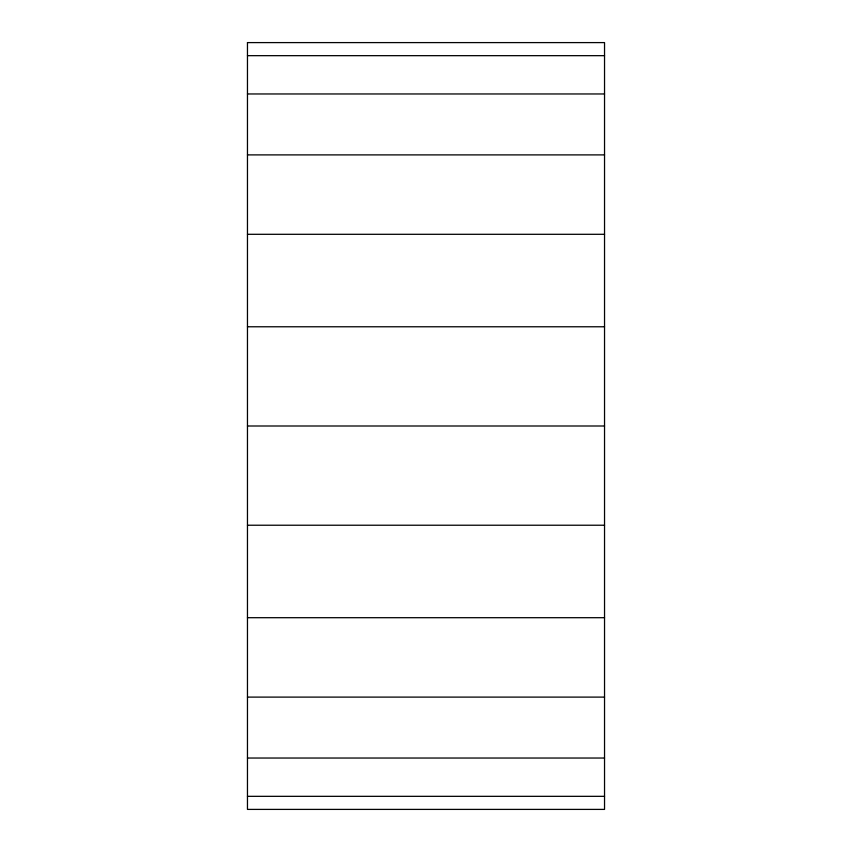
<?xml version="1.0" encoding="UTF-8"?>
<svg xmlns="http://www.w3.org/2000/svg" width="852" height="852" viewBox="0 0 852 852"><rect width="100%" height="100%" fill="white"/><g stroke="black" fill="none" stroke-linecap="round" stroke-linejoin="round"><path stroke-width="1.28" d="M247.463 55.668L604.537 55.668M247.463 93.965L604.537 93.965M247.463 154.894L604.537 154.894M247.463 234.3L604.537 234.3M247.463 326.774L604.537 326.774M247.463 426L604.537 426M247.463 525.226L604.537 525.226M247.463 617.7L604.537 617.7M247.463 697.106L604.537 697.106M247.463 758.035L604.537 758.035M247.463 796.332L604.537 796.332M247.463 42.6L247.463 809.4L604.537 809.4L604.537 42.6L247.463 42.6"/></g></svg>
